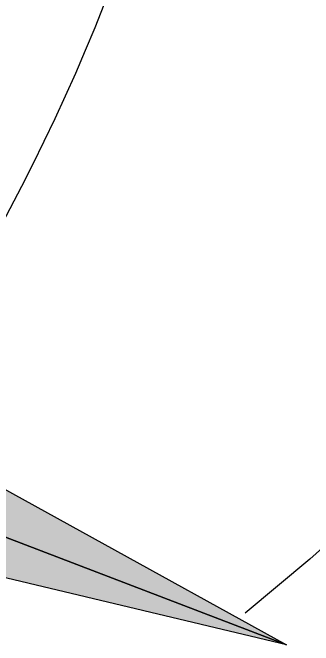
# Paper-space layout 'TOP_A1_00200_01-01-2017_MODELE' of a CAD drawing. Header units: millimetres. Extents: x -52 to 293, y -3 to 294.
# Drawn here: x 216.329 to 217.403, y 127.206 to 129.464 of the extents above; entities that cross this region are included whole.
import ezdxf

# ---------------------------------------------------------------- set-up
doc = ezdxf.new("R2010")
doc.units = ezdxf.units.MM
doc.header["$LTSCALE"] = 2
doc.linetypes.add('CACHEX2', pattern=[0.75, 0.5, -0.25])
doc.layers.add('CARTOUCHE', color=7, linetype='Continuous')
doc.layers.add('rosace', color=7, linetype='Continuous')

# ---------------------------------------------------------------- blocks, each defined once
blk = doc.blocks.new('A$C581E6685')
at = {"layer": 'rosace'}
for color, points in [(32, [(-39.8519, 24.2064), (-37.1498, 25.5201), (-23.2602, 17.8548)]), (40, [(-39.8519, 24.2064), (-23.2602, 17.8548), (-38.5844, 21.5046)])]:
    blk.add_hatch(color=color, dxfattribs=at).paths.add_polyline_path(points)
at = {"layer": 'rosace', "color": 32}
blk.add_lwpolyline([(-39.8519, 24.2064), (-37.1498, 25.5201), (-23.2602, 17.8559)], close=True, dxfattribs=at)
at = {"layer": 'rosace', "color": 40}
blk.add_lwpolyline([(-39.8519, 24.2064), (-23.2602, 17.8559), (-38.584, 21.5046)], close=True, dxfattribs=at)
at = {"layer": 'rosace', "color": 32, "linetype": 'CACHEX2', "ltscale": 1.5}
blk.add_ellipse((-38.0538, 23.8138), major_axis=(-19.0311, -3.534), ratio=0.590567, dxfattribs=at)
at = {"layer": 'rosace', "color": 32}
blk.add_ellipse((-37.6144, 23.8499), major_axis=(-13.5768, -4.2839), ratio=0.791971, dxfattribs=at)

psp = doc.layouts.new('TOP_A1_00200_01-01-2017_MODELE')

# ---------------------------------------------------------------- linework, layer by layer
at = {"layer": 'CARTOUCHE'}
psp.add_rational_spline([(193.9931, 140.7359), (193.9931, 129.8447), (193.9931, 118.9535), (193.9931, 115.1135), (197.8331, 115.1135), (243.3724, 115.1135), (288.9116, 115.1135), (292.7516, 115.1135), (292.7516, 118.9535), (292.7516, 129.8447), (292.7516, 140.7359), (292.7516, 144.5759), (288.9116, 144.5759), (243.3724, 144.5759), (197.8331, 144.5759), (193.9931, 144.5759), (193.9931, 140.7359)], [1, 1, 1, 0.707106781187, 1, 1, 1, 0.707106781187, 1, 1, 1, 0.707106781187, 1, 1, 1, 0.707106781187, 1], degree=2, knots=[0, 0, 0, 1, 1, 2.570796, 2.570796, 3.570796, 3.570796, 5.141593, 5.141593, 6.141593, 6.141593, 7.712389, 7.712389, 8.712389, 8.712389, 10.283185, 10.283185, 10.283185], dxfattribs=at)

# ---------------------------------------------------------------- block references
at = {"layer": 'CARTOUCHE', "xscale": 0.6, "yscale": 0.6, "zscale": 0.6}
psp.add_blockref('A$C581E6685', (231.2638, 116.4941), dxfattribs=at)

doc.saveas('drawing.dxf')
